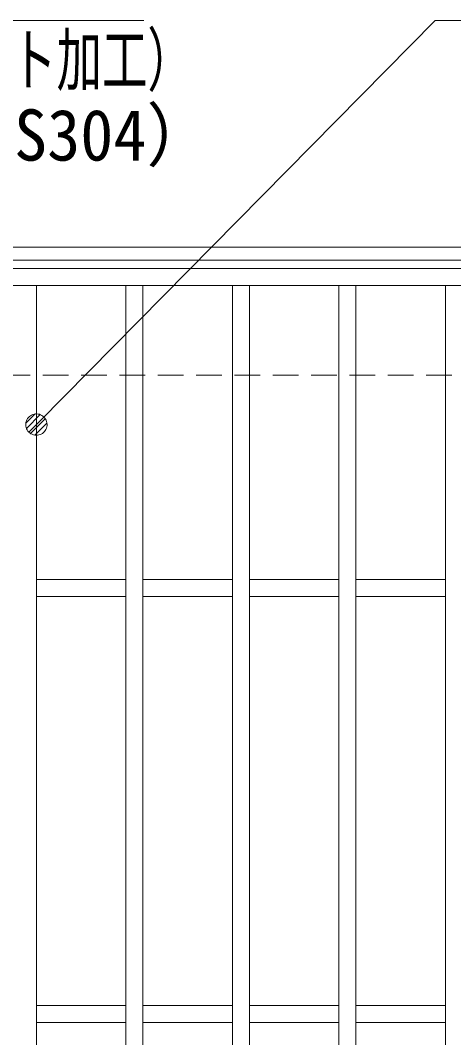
# Model space of a CAD drawing. Units: millimetres, scale not verified. Extents: x -1050 to 1050, y -742 to 742.
# Drawn here: x -644.7 to -543, y 376.9 to 615.7 of the extents above; entities that cross this region are included whole.
import ezdxf
from ezdxf.enums import TextEntityAlignment as Align

# ---------------------------------------------------------------- set-up
doc = ezdxf.new("R2010")
doc.units = ezdxf.units.MM
doc.header["$LTSCALE"] = 5
doc.linetypes.add('DASHED1', pattern=[1.8, 1.2, -0.6])
for name, color, linetype, lineweight in [('0-1_寸法注釈', 2, 'Continuous', 9), ('0-4_0', 2, 'Continuous', 9), ('0-6_枠', 7, 'Continuous', 9), ('0-7_蓋', 5, 'Continuous', 9), ('0-A_溝開口', 4, 'DASHED1', 9)]:
    doc.layers.add(name, color=color, linetype=linetype, lineweight=lineweight)
doc.styles.add('ＭＳ ゴシック', font='')
doc.styles.get('ＭＳ ゴシック').set_extended_font_data('MS Gothic')

# ---------------------------------------------------------------- blocks, each defined once
blk = doc.blocks.new('_Dot')
at = {"layer": '0-4_0'}
for p, q in [((-2.5, 0), (-5, 0)), ((2.445, 0.5), (-2.445, 0.5)), ((1.997, 1.5), (-1.997, 1.5)), ((2.289, -0.995), (-2.289, -0.995)), ((1.499, -1.995), (-1.499, -1.995))]:
    blk.add_line(p, q, dxfattribs=at)
for points in [[(2.5, 0), (2.48, 0.313), (2.421, 0.622), (2.324, 0.92), (2.191, 1.204), (2.023, 1.469), (1.822, 1.711), (1.594, 1.926), (1.34, 2.111), (1.064, 2.262), (0.773, 2.378), (0.468, 2.456), (0.157, 2.495), (-0.157, 2.495), (-0.468, 2.456), (-0.773, 2.378), (-1.064, 2.262), (-1.34, 2.111), (-1.594, 1.926), (-1.822, 1.711), (-2.023, 1.469), (-2.191, 1.204), (-2.324, 0.92), (-2.421, 0.622), (-2.48, 0.313), (-2.5, 0), (0, 0)], [(-2.5, 0), (-2.48, -0.313), (-2.421, -0.622), (-2.324, -0.92), (-2.191, -1.204), (-2.023, -1.469), (-1.822, -1.711), (-1.594, -1.926), (-1.34, -2.111), (-1.064, -2.262), (-0.773, -2.378), (-0.468, -2.456), (-0.157, -2.495), (0.157, -2.495), (0.468, -2.456), (0.773, -2.378), (1.064, -2.262), (1.34, -2.111), (1.594, -1.926), (1.822, -1.711), (2.023, -1.469), (2.191, -1.204), (2.324, -0.92), (2.421, -0.622), (2.48, -0.313), (2.5, 0), (0, 0)]]:
    blk.add_lwpolyline(points, close=True, dxfattribs=at)

msp = doc.modelspace()

# ---------------------------------------------------------------- linework, layer by layer
at = {"layer": '0-1_寸法注釈'}
for points in [[(-615.707, 615.749), (-724.931, 615.749), (-785.857, 531.667)], [(-438.147, 615.749), (-547.371, 615.749), (-640.244, 521.568)]]:
    msp.add_lwpolyline(points, dxfattribs=at)
at = {"layer": '0-6_枠'}
for p, q in [((-795.45, 562.475), (409.55, 562.475)), ((-792.45, 559.475), (407.714, 559.475))]:
    msp.add_line(p, q, dxfattribs=at)
at = {"layer": '0-7_蓋'}
for p, q in [((204.55, 557.475), (-790.45, 557.475)), ((204.55, 553.475), (-790.45, 553.475)), ((-640.95, 553.475), (-640.95, 111.475)), ((-619.95, 553.475), (-619.95, 111.475)), ((-615.95, 553.475), (-615.95, 111.475)), ((-594.95, 553.475), (-594.95, 111.475)), ((-590.95, 553.475), (-590.95, 111.475)), ((-569.95, 553.475), (-569.95, 111.475)), ((-565.95, 553.475), (-565.95, 111.475)), ((-544.95, 553.475), (-544.95, 111.475)), ((-619.95, 484.475), (-640.95, 484.475)), ((-594.95, 484.475), (-615.95, 484.475)), ((-569.95, 484.475), (-590.95, 484.475)), ((-544.95, 484.475), (-565.95, 484.475)), ((-619.95, 480.475), (-640.95, 480.475)), ((-594.95, 480.475), (-615.95, 480.475)), ((-569.95, 480.475), (-590.95, 480.475)), ((-544.95, 480.475), (-565.95, 480.475)), ((-619.95, 384.475), (-640.95, 384.475)), ((-594.95, 384.475), (-615.95, 384.475)), ((-569.95, 384.475), (-590.95, 384.475)), ((-544.95, 384.475), (-565.95, 384.475)), ((-619.95, 380.475), (-640.95, 380.475)), ((-594.95, 380.475), (-615.95, 380.475)), ((-569.95, 380.475), (-590.95, 380.475)), ((-544.95, 380.475), (-565.95, 380.475))]:
    msp.add_line(p, q, dxfattribs=at)
at = {"layer": '0-A_溝開口'}
msp.add_line((-765.45, 532.475), (204.55, 532.475), dxfattribs=at)

# ---------------------------------------------------------------- block references
at = {"layer": '0-1_寸法注釈', "rotation": 225.09388}
msp.add_blockref('_Dot', (-640.95, 520.859), dxfattribs=at)

# ---------------------------------------------------------------- texts
at = {"layer": '0-1_寸法注釈', "color": 7, "style": 'ＭＳ ゴシック'}
for s, width, p in [('（ローレット加工）', 0.65, (-700.15, 596.881)), ('（SUS304）', 0.95, (-677.303, 579.216))]:
    msp.add_text(s, height=12.02, dxfattribs=dict(at, width=width)).set_placement(p, align=Align.BOTTOM_LEFT)

doc.saveas('drawing.dxf')
